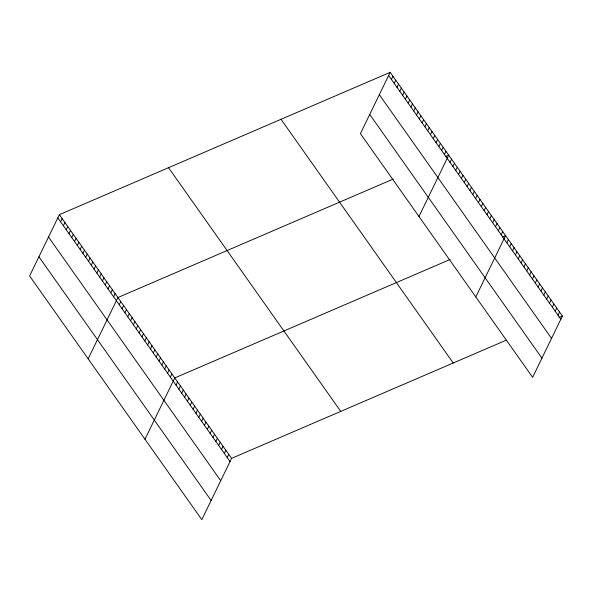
<?xml version="1.0" encoding="UTF-8"?>
<svg xmlns="http://www.w3.org/2000/svg" width="592" height="592" viewBox="0 0 592 592"><rect width="100%" height="100%" fill="white"/><g stroke="black" fill="none" stroke-linecap="round" stroke-linejoin="round"><path stroke-width="0.89" d="M390.18 72.328L360.417 133.637L532.63 377.333L562.4 316.032L390.18 72.328L59.37 214.667L29.6 275.968L201.82 519.672L231.583 458.363L506.138 340.237M60.613 221.793L62.16 218.611M63.396 225.737L64.942 222.555M66.186 229.681L67.732 226.499M68.975 233.625L70.522 230.443M71.765 237.577L73.312 234.388M74.555 241.521L76.102 238.339M77.337 245.465L78.884 242.283M80.127 249.41L81.674 246.228M82.917 253.354L84.464 250.172M85.707 257.305L87.253 254.116M88.497 261.25L90.043 258.068M91.279 265.194L92.826 262.012M94.069 269.138L95.615 265.956M96.859 273.082L98.405 269.9M99.648 277.034L101.195 273.844M102.438 280.978L103.977 277.796M105.221 284.922L106.767 281.74M108.01 288.866L109.557 285.684M110.8 292.811L112.347 289.629M113.59 296.762L115.137 293.573M88.156 358.826L117.919 297.524L393.31 179.036M119.221 304.725L120.761 301.543M122.063 308.75L123.602 305.561M124.905 312.768L126.444 309.586M127.746 316.787L129.285 313.605M130.588 320.812L132.127 317.63M133.429 324.83L134.969 321.648M136.271 328.856L137.81 325.667M139.113 332.874L140.652 329.692M141.954 336.892L143.493 333.71M144.796 340.918L146.335 337.729M147.637 344.936L149.177 341.754M150.479 348.954L152.018 345.772M153.321 352.98L154.86 349.798M156.162 356.998L157.701 353.816M159.004 361.024L160.543 357.834M161.845 365.042L163.385 361.86M164.687 369.06L166.226 365.878M167.529 373.086L169.068 369.904M170.37 377.104L171.909 373.922M144.988 439.249L174.751 377.94L450.142 259.459M176.053 385.148L177.593 381.966M178.888 389.166L180.434 385.984M181.729 393.192L183.276 390.01M184.571 397.21L186.117 394.028M187.412 401.228L188.959 398.046M190.254 405.254L191.801 402.072M193.096 409.272L194.642 406.09M195.937 413.297L197.484 410.108M198.779 417.316L200.325 414.134M201.62 421.334L203.167 418.152M204.462 425.359L206.009 422.177M207.304 429.378L208.85 426.196M210.145 433.403L211.692 430.214M212.987 437.421L214.533 434.239M391.423 79.461L392.97 76.272M215.828 441.44L217.375 438.258M394.213 83.405L395.759 80.223M218.67 445.465L220.217 442.283M397.003 87.35L398.549 84.168M221.512 449.483L223.058 446.301M399.792 91.294L401.339 88.112M224.353 453.509L225.9 450.32M402.582 95.238L404.121 92.056M227.195 457.527L228.741 454.345M405.365 99.19L406.911 96M408.154 103.134L409.701 99.952M410.944 107.078L412.491 103.896M413.734 111.022L415.281 107.84M416.516 114.966L418.063 111.784M419.306 118.918L420.853 115.729M422.096 122.862L423.643 119.68M424.886 126.806L426.432 123.624M427.676 130.751L429.222 127.569M430.458 134.695L432.005 131.513M433.248 138.646L434.794 135.457M436.038 142.591L437.584 139.409M438.827 146.535L440.374 143.353M441.617 150.479L443.164 147.297M444.4 154.423L445.946 151.241M418.966 216.494L448.736 155.185L445.376 156.636M450.031 162.393L451.578 159.211M452.873 166.411L454.419 163.229M455.714 170.437L457.261 167.255M458.556 174.455L460.102 171.273M461.397 178.473L462.944 175.291M464.239 182.499L465.786 179.317M467.081 186.517L468.627 183.335M469.922 190.543L471.469 187.353M472.764 194.561L474.31 191.379M475.605 198.579L477.152 195.397M478.447 202.605L479.994 199.423M481.289 206.623L482.835 203.441M484.13 210.648L485.677 207.459M486.972 214.667L488.518 211.485M489.813 218.685L491.36 215.503M492.655 222.71L494.202 219.528M495.497 226.729L497.043 223.547M498.338 230.754L499.885 227.565M501.18 234.772L502.726 231.59M475.798 296.918L505.568 235.609L502.208 237.052M506.863 242.816L508.41 239.634M509.705 246.834L511.251 243.652M512.546 250.853L514.093 247.671M515.388 254.878L516.934 251.696M518.229 258.896L519.776 255.714M521.071 262.922L522.618 259.733M523.913 266.94L525.459 263.758M526.754 270.958L528.301 267.776M529.596 274.984L531.142 271.802M532.437 279.002L533.984 275.82M535.279 283.028L536.826 279.838M538.121 287.046L539.667 283.864M540.962 291.064L542.509 287.882M543.804 295.09L545.35 291.908M546.645 299.108L548.192 295.926M549.487 303.134L551.034 299.944M552.329 307.152L553.875 303.97M555.17 311.17L556.717 307.988M558.012 315.196L559.558 312.006M559.04 317.475L562.4 316.032M388.641 75.51L560.853 319.214M379.324 94.69L551.544 338.395M369.726 114.456L541.946 358.16M281.015 119.303L453.228 363M168.535 167.691L340.755 411.396M59.37 214.667L231.583 458.363M57.824 217.849L230.036 461.545M48.507 237.029L220.727 480.726M38.917 256.787L211.129 500.492"/></g></svg>
